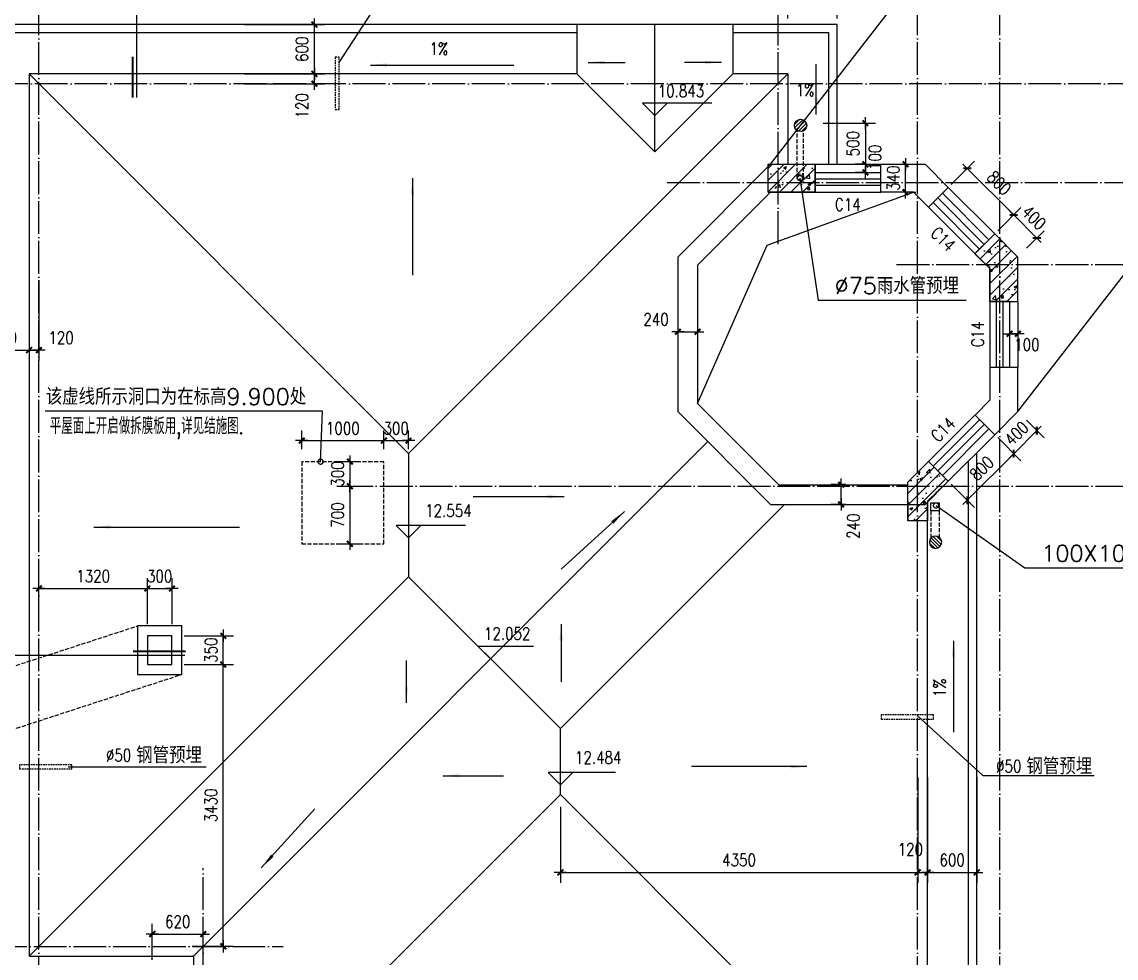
# Model space of a CAD drawing. Extents: x 12400 to 217743, y 86702 to 209848.
# Drawn here: x 149633 to 162957, y 109305 to 120701 of the extents above; entities that cross this region are included whole.
import ezdxf
from ezdxf.enums import TextEntityAlignment as Align

# ---------------------------------------------------------------- set-up
doc = ezdxf.new("R2010")
doc.units = 0
doc.header["$LTSCALE"] = 200
for name, pattern in [('DASH', [0.35, 0.25, -0.1]), ('DOTE', [2.42, 2, -0.2, 0.02, -0.2]), ('HIDDEN', [7.5, 5, -2.5])]:
    doc.linetypes.add(name, pattern=pattern)
doc.layers.get('0').update_dxf_attribs({"linetype": 'CONTINUOUS'})
doc.layers.get('DEFPOINTS').update_dxf_attribs({"linetype": 'CONTINUOUS'})
for name, color, linetype in [('AXIS', 3, 'CONTINUOUS'), ('COLUMN', 4, 'CONTINUOUS'), ('DOTE', 1, 'DOTE'), ('HATCH', 8, 'CONTINUOUS'), ('LVTRY', 6, 'CONTINUOUS'), ('PUB_DIM', 3, 'CONTINUOUS'), ('PUB_TEXT', 7, 'CONTINUOUS'), ('ROOF', 7, 'CONTINUOUS'), ('WALL', 4, 'CONTINUOUS'), ('WINDOW', 2, 'CONTINUOUS')]:
    doc.layers.add(name, color=color, linetype=linetype)
doc.styles.add('_SIMPLEX', font='SIMPLEX.shx', dxfattribs={"width": 0.8, "bigfont": 'hztxt.shx'})
doc.styles.add('DIM_FONT', font='SIMPLEX', dxfattribs={"width": 0.8})
doc.styles.add('HZ', font='txt', dxfattribs={"bigfont": 'hztxt'})
doc.styles.add('SIMPLEX', font='SIMPLEX.SHX')
doc.dimstyles.new('DIMN50', dxfattribs={"dimscale": 0.5, "dimtxt": 300, "dimasz": 1, "dimexe": 250, "dimexo": 300, "dimgap": 150, "dimtad": 1, "dimdec": 0, "dimzin": 0, "dimdsep": 46, "dimtxsty": 'DIM_FONT', "dimblk": '_DIMX', "dimblk1": 'DOTSMALL', "dimblk2": 'DOTSMALL', "dimcen": 2.5, "dimclrt": 7, "dimadec": 0, "dimazin": 0, "dimtfac": 1, "dimtdec": 0, "dimtix": 1, "dimtmove": 2, "dimatfit": 3, "dimldrblk": '_DIMX', "dimfxl": 1, "dimtolj": 1, "dimtzin": 0, "dimarcsym": 0})
doc.dimstyles.new('MAO', dxfattribs={"dimscale": 0.5, "dimtxt": 400, "dimasz": 250, "dimexe": 250, "dimexo": 0, "dimgap": 150, "dimtad": 1, "dimdec": 0, "dimzin": 0, "dimdsep": 46, "dimtxsty": 'DIM_FONT', "dimblk": '_DIMX', "dimblk1": 'DOTSMALL', "dimblk2": 'DOTSMALL', "dimsah": 1, "dimcen": 2.5, "dimclrt": 7, "dimadec": 0, "dimazin": 0, "dimtfac": 1, "dimtdec": 0, "dimtix": 1, "dimtmove": 2, "dimatfit": 3, "dimldrblk": 'DOTSMALL', "dimfxl": 1, "dimtolj": 1, "dimtzin": 0, "dimarcsym": 0})
pattern_1 = [(45, (51999.44, -126539.34), (-70.71068, 70.71068), []), (50, (51999.44, -126539.34), (358.6301, -31.37607), [37.5, -412.5]), (355, (51999.44, -126539.34), (-69.3757, 376.0961), [30, -330]), (100.4514, (52029.33, -126541.96), (289.2547, 344.7198), [31.8701, -350.5711]), (46.1842, (51999.44, -126439.34), (533.6205, -82.7595), [56.25, -618.75]), (96.6356, (52043.9, -126446.24), (467.3314, 487.059), [47.8051, -525.8565]), (351.1842, (51999.44, -126439.34), (467.331, 487.0593), [45, -495]), (21, (52049.44, -126464.34), (298.4535, -201.30945), [37.5, -412.5]), (326, (52049.44, -126464.34), (121.6577, 362.575), [30, -330]), (71.4514, (52074.3, -126481.12), (420.1113, 161.26525), [31.8701, -350.5711]), (37.5, (51999.44, -126539.34), (6.07993, 166.44693), [0, -326, 0, -335, 0, -331.25]), (7.5, (51999.44, -126539.34), (131.53477, 197.20586), [0, -191, 0, -318.5, 0, -126.25]), (327.5, (51887.94, -126539.34), (266.91122, -11.27744), [0, -125, 0, -390, 0, -517.5]), (317.5, (51837.94, -126539.34), (291.5931, 50.0525), [0, -162.5, 0, -259, 0, -367.5])]

# ---------------------------------------------------------------- blocks, each defined once
blk = doc.blocks.new('_DIMX')
blk.add_line((-150, 0), (150, 0))
at = {"const_width": 50}
blk.add_lwpolyline([(-70, -70), (70, 70)], dxfattribs=at)
blk = doc.blocks.new('*D1626')
at = {"layer": 'AXIS', "color": 0, "lineweight": -2}
for p, q in [((149121, 120818), (149121, 122895)), ((149841, 121820), (149841, 122895)), ((149840, 122770), (149121, 122770))]:
    blk.add_line(p, q, dxfattribs=at)
at = {"layer": 'DEFPOINTS', "color": 0}
for p in [(149121, 122770), (149841, 121670), (149121, 120668)]:
    blk.add_point(p, dxfattribs=at)
at = {"layer": 'AXIS', "color": 0, "lineweight": -2, "xscale": 0.5, "yscale": 0.5, "zscale": 0.5, "rotation": 180}
blk.add_blockref('_DIMX', (149121, 122770), dxfattribs=at)
at = {"layer": 'AXIS', "color": 0, "lineweight": -2, "xscale": 0.5, "yscale": 0.5, "zscale": 0.5}
blk.add_blockref('_DIMX', (149841, 122770), dxfattribs=at)
at = {"layer": 'AXIS', "color": 7, "insert": (149481, 122920), "char_height": 150, "attachment_point": 5, "style": 'DIM_FONT'}
blk.add_mtext('\\A1;720', dxfattribs=at)
blk = doc.blocks.new('_DOTSMALL')
at = {"color": 0, "linetype": 'ByBlock', "const_width": 0.5}
blk.add_lwpolyline([(-0.0625, 0, 1), (0.0625, 0, 1)], format="xyb", close=True, dxfattribs=at)
blk = doc.blocks.new('*D1638')
at = {"layer": 'DEFPOINTS', "color": 0}
for p in [(156191, 111298), (160541, 111298), (160541, 110348)]:
    blk.add_point(p, dxfattribs=at)
at = {"layer": 'PUB_DIM', "color": 0, "lineweight": -2}
for p, q in [((156191, 111148), (156191, 110223)), ((160541, 111148), (160541, 110223)), ((156191, 110348), (160540, 110348))]:
    blk.add_line(p, q, dxfattribs=at)
at = {"layer": 'PUB_DIM', "color": 0, "lineweight": -2, "xscale": 0.5, "yscale": 0.5, "zscale": 0.5, "rotation": 180}
blk.add_blockref('_DIMX', (156191, 110348), dxfattribs=at)
at = {"layer": 'PUB_DIM', "color": 0, "lineweight": -2, "xscale": 0.5, "yscale": 0.5, "zscale": 0.5}
blk.add_blockref('_DIMX', (160541, 110348), dxfattribs=at)
at = {"layer": 'PUB_DIM', "color": 7, "insert": (158366, 110498), "char_height": 150, "attachment_point": 5, "style": 'DIM_FONT'}
blk.add_mtext('\\A1;4350', dxfattribs=at)
blk = doc.blocks.new('*D1640')
at = {"layer": 'DEFPOINTS', "color": 0}
for p in [(152195, 120068), (153195, 120068), (152195, 119948)]:
    blk.add_point(p, dxfattribs=at)
at = {"layer": 'PUB_DIM', "color": 0, "lineweight": -2}
for p, q in [((152345, 120068), (153320, 120068)), ((153195, 120068), (153195, 120069)), ((153195, 119948), (153195, 120068)), ((152345, 119948), (153320, 119948)), ((153195, 119947), (153195, 119947))]:
    blk.add_line(p, q, dxfattribs=at)
at = {"layer": 'PUB_DIM', "color": 0, "lineweight": -2, "xscale": 0.5, "yscale": 0.5, "zscale": 0.5}
for p, rotation in [((153195, 120068), 270), ((153195, 119948), 90)]:
    blk.add_blockref('_DIMX', p, dxfattribs=dict(at, rotation=rotation))
at = {"layer": 'PUB_DIM', "color": 7, "insert": (153045, 119679), "char_height": 150, "attachment_point": 5, "rotation": 90, "style": 'DIM_FONT'}
blk.add_mtext('\\A1;120', dxfattribs=at)
blk = doc.blocks.new('*D1641')
at = {"layer": 'DEFPOINTS', "color": 0}
for p in [(152195, 120668), (153195, 120668), (152195, 120068)]:
    blk.add_point(p, dxfattribs=at)
at = {"layer": 'PUB_DIM', "color": 0, "lineweight": -2}
for p, q in [((152345, 120668), (153320, 120668)), ((153195, 120068), (153195, 120667)), ((152345, 120068), (153320, 120068))]:
    blk.add_line(p, q, dxfattribs=at)
at = {"layer": 'PUB_DIM', "color": 0, "lineweight": -2, "xscale": 0.5, "yscale": 0.5, "zscale": 0.5}
for p, rotation in [((153195, 120668), 90), ((153195, 120068), 270)]:
    blk.add_blockref('_DIMX', p, dxfattribs=dict(at, rotation=rotation))
at = {"layer": 'PUB_DIM', "color": 7, "insert": (153045, 120368), "char_height": 150, "attachment_point": 5, "rotation": 90, "style": 'DIM_FONT'}
blk.add_mtext('\\A1;600', dxfattribs=at)
blk = doc.blocks.new('*D1642')
at = {"layer": 'DEFPOINTS', "color": 0}
for p in [(149121, 117706), (149721, 117706), (149721, 116706)]:
    blk.add_point(p, dxfattribs=at)
at = {"layer": 'PUB_DIM', "color": 0, "lineweight": -2}
for p, q in [((149121, 117556), (149121, 116581)), ((149721, 117556), (149721, 116581)), ((149121, 116706), (149720, 116706))]:
    blk.add_line(p, q, dxfattribs=at)
at = {"layer": 'PUB_DIM', "color": 0, "lineweight": -2, "xscale": 0.5, "yscale": 0.5, "zscale": 0.5, "rotation": 180}
blk.add_blockref('_DIMX', (149121, 116706), dxfattribs=at)
at = {"layer": 'PUB_DIM', "color": 0, "lineweight": -2, "xscale": 0.5, "yscale": 0.5, "zscale": 0.5}
blk.add_blockref('_DIMX', (149721, 116706), dxfattribs=at)
at = {"layer": 'PUB_DIM', "color": 7, "insert": (149421, 116856), "char_height": 150, "attachment_point": 5, "style": 'DIM_FONT'}
blk.add_mtext('\\A1;600', dxfattribs=at)
blk = doc.blocks.new('*D1643')
at = {"layer": 'DEFPOINTS', "color": 0}
for p in [(149721, 117706), (149841, 117706), (149841, 116706)]:
    blk.add_point(p, dxfattribs=at)
at = {"layer": 'PUB_DIM', "color": 0, "lineweight": -2}
for p, q in [((149721, 117556), (149721, 116581)), ((149841, 117556), (149841, 116581)), ((149720, 116706), (149720, 116706)), ((149721, 116706), (149841, 116706)), ((149841, 116706), (149842, 116706))]:
    blk.add_line(p, q, dxfattribs=at)
at = {"layer": 'PUB_DIM', "color": 0, "lineweight": -2, "xscale": 0.5, "yscale": 0.5, "zscale": 0.5}
blk.add_blockref('_DIMX', (149721, 116706), dxfattribs=at)
at = {"layer": 'PUB_DIM', "color": 0, "lineweight": -2, "xscale": 0.5, "yscale": 0.5, "zscale": 0.5, "rotation": 180}
blk.add_blockref('_DIMX', (149841, 116706), dxfattribs=at)
at = {"layer": 'PUB_DIM', "color": 7, "insert": (150110, 116856), "char_height": 150, "attachment_point": 5, "style": 'DIM_FONT'}
blk.add_mtext('\\A1;120', dxfattribs=at)
blk = doc.blocks.new('*D1653')
at = {"layer": 'DEFPOINTS', "color": 0}
for p in [(160541, 111654), (160661, 111654), (160661, 110348)]:
    blk.add_point(p, dxfattribs=at)
at = {"layer": 'PUB_DIM', "color": 0, "lineweight": -2}
for p, q in [((160541, 111504), (160541, 110223)), ((160661, 111504), (160661, 110223)), ((160540, 110348), (160540, 110348)), ((160541, 110348), (160661, 110348)), ((160661, 110348), (160662, 110348))]:
    blk.add_line(p, q, dxfattribs=at)
at = {"layer": 'PUB_DIM', "color": 0, "lineweight": -2, "xscale": 0.5, "yscale": 0.5, "zscale": 0.5}
blk.add_blockref('_DIMX', (160541, 110348), dxfattribs=at)
at = {"layer": 'PUB_DIM', "color": 0, "lineweight": -2, "xscale": 0.5, "yscale": 0.5, "zscale": 0.5, "rotation": 180}
blk.add_blockref('_DIMX', (160661, 110348), dxfattribs=at)
at = {"layer": 'PUB_DIM', "color": 7, "insert": (160452, 110629), "char_height": 150, "attachment_point": 5, "style": 'DIM_FONT'}
blk.add_mtext('\\A1;120', dxfattribs=at)
blk = doc.blocks.new('*D1654')
at = {"layer": 'DEFPOINTS', "color": 0}
for p in [(160661, 111654), (161261, 111654), (161261, 110348)]:
    blk.add_point(p, dxfattribs=at)
at = {"layer": 'PUB_DIM', "color": 0, "lineweight": -2}
for p, q in [((160661, 111504), (160661, 110223)), ((161261, 111504), (161261, 110223)), ((160661, 110348), (161260, 110348))]:
    blk.add_line(p, q, dxfattribs=at)
at = {"layer": 'PUB_DIM', "color": 0, "lineweight": -2, "xscale": 0.5, "yscale": 0.5, "zscale": 0.5, "rotation": 180}
blk.add_blockref('_DIMX', (160661, 110348), dxfattribs=at)
at = {"layer": 'PUB_DIM', "color": 0, "lineweight": -2, "xscale": 0.5, "yscale": 0.5, "zscale": 0.5}
blk.add_blockref('_DIMX', (161261, 110348), dxfattribs=at)
at = {"layer": 'PUB_DIM', "color": 7, "insert": (160961, 110498), "char_height": 150, "attachment_point": 5, "style": 'DIM_FONT'}
blk.add_mtext('\\A1;600', dxfattribs=at)
blk = doc.blocks.new('_ARROW')
blk.add_solid([(0, 0), (-1, 0.1), (-1, -0.1)])
blk = doc.blocks.new('_WBLK')
for p, q in [((-0.5, 0.5), (0.5, 0.5)), ((0.5, 0.167), (-0.5, 0.167)), ((0.5, -0.167), (-0.5, -0.167)), ((-0.5, -0.5), (0.5, -0.5))]:
    blk.add_line(p, q)
at = {"style": 'SIMPLEX', "flags": 9}
blk.add_attdef('A', text='', height=1, dxfattribs=at).set_placement((0, 1.5), align=Align.MIDDLE)
blk = doc.blocks.new('*D1869')
at = {"layer": 'DEFPOINTS', "color": 0}
for p in [(158961, 121009), (158841, 120594), (158961, 120594)]:
    blk.add_point(p, dxfattribs=at)
at = {"layer": 'PUB_DIM', "color": 0, "lineweight": -2}
for p, q in [((158841, 120744), (158841, 121134)), ((158961, 120744), (158961, 121134)), ((158840, 121009), (158840, 121009)), ((158841, 121009), (158961, 121009)), ((158961, 121009), (158962, 121009))]:
    blk.add_line(p, q, dxfattribs=at)
at = {"layer": 'PUB_DIM', "color": 0, "lineweight": -2, "xscale": 0.5, "yscale": 0.5, "zscale": 0.5}
blk.add_blockref('_DIMX', (158841, 121009), dxfattribs=at)
at = {"layer": 'PUB_DIM', "color": 0, "lineweight": -2, "xscale": 0.5, "yscale": 0.5, "zscale": 0.5, "rotation": 180}
blk.add_blockref('_DIMX', (158961, 121009), dxfattribs=at)
at = {"layer": 'PUB_DIM', "color": 7, "insert": (158640, 121139), "char_height": 150, "attachment_point": 5, "style": 'DIM_FONT'}
blk.add_mtext('\\A1;120', dxfattribs=at)
blk = doc.blocks.new('*D1870')
at = {"layer": 'DEFPOINTS', "color": 0}
for p in [(159561, 121009), (158961, 120594), (159561, 120594)]:
    blk.add_point(p, dxfattribs=at)
at = {"layer": 'PUB_DIM', "color": 0, "lineweight": -2}
for p, q in [((158961, 120744), (158961, 121134)), ((159561, 120744), (159561, 121134)), ((158961, 121009), (159560, 121009))]:
    blk.add_line(p, q, dxfattribs=at)
at = {"layer": 'PUB_DIM', "color": 0, "lineweight": -2, "xscale": 0.5, "yscale": 0.5, "zscale": 0.5, "rotation": 180}
blk.add_blockref('_DIMX', (158961, 121009), dxfattribs=at)
at = {"layer": 'PUB_DIM', "color": 0, "lineweight": -2, "xscale": 0.5, "yscale": 0.5, "zscale": 0.5}
blk.add_blockref('_DIMX', (159561, 121009), dxfattribs=at)
at = {"layer": 'PUB_DIM', "color": 7, "insert": (159261, 121159), "char_height": 150, "attachment_point": 5, "style": 'DIM_FONT'}
blk.add_mtext('\\A1;600', dxfattribs=at)
blk = doc.blocks.new('*D1877')
at = {"layer": 'DEFPOINTS', "color": 0}
for p in [(161145, 118917), (160843, 118615), (161409, 118050)]:
    blk.add_point(p, dxfattribs=at)
at = {"layer": 'PUB_DIM', "color": 0, "lineweight": -2}
for p, q in [((160949, 118721), (161233, 119006)), ((161710, 118352), (161145, 118917)), ((161515, 118156), (161799, 118440))]:
    blk.add_line(p, q, dxfattribs=at)
at = {"layer": 'PUB_DIM', "color": 0, "lineweight": -2, "xscale": 0.5, "yscale": 0.5, "zscale": 0.5}
for p, rotation in [((161145, 118917), 135), ((161710, 118351), 315)]:
    blk.add_blockref('_DIMX', p, dxfattribs=dict(at, rotation=rotation))
at = {"layer": 'PUB_DIM', "color": 7, "insert": (161533, 118740), "char_height": 150, "attachment_point": 5, "rotation": 315, "style": 'DIM_FONT'}
blk.add_mtext('\\A1;800', dxfattribs=at)
blk = doc.blocks.new('*D1878')
at = {"layer": 'DEFPOINTS', "color": 0}
for p in [(161409, 115746), (160843, 115180), (161145, 114878)]:
    blk.add_point(p, dxfattribs=at)
at = {"layer": 'PUB_DIM', "color": 0, "lineweight": -2}
for p, q in [((161515, 115640), (161799, 115356)), ((161710, 115444), (161145, 114879)), ((160949, 115074), (161233, 114790))]:
    blk.add_line(p, q, dxfattribs=at)
at = {"layer": 'PUB_DIM', "color": 0, "lineweight": -2, "xscale": 0.5, "yscale": 0.5, "zscale": 0.5}
for p, rotation in [((161710, 115444), 45), ((161145, 114878), 225)]:
    blk.add_blockref('_DIMX', p, dxfattribs=dict(at, rotation=rotation))
at = {"layer": 'PUB_DIM', "color": 7, "insert": (161321, 115267), "char_height": 150, "attachment_point": 5, "rotation": 45, "style": 'DIM_FONT'}
blk.add_mtext('\\A1;800', dxfattribs=at)
blk = doc.blocks.new('*D1879')
at = {"layer": 'DEFPOINTS', "color": 0}
for p in [(161992, 118070), (161409, 118050), (161761, 117839)]:
    blk.add_point(p, dxfattribs=at)
at = {"layer": 'PUB_DIM', "color": 0, "lineweight": -2}
for p, q in [((161515, 118156), (161799, 118440)), ((161710, 118352), (161710, 118352)), ((161710, 118351), (161992, 118070)), ((161867, 117945), (162080, 118158)), ((161992, 118070), (161993, 118069))]:
    blk.add_line(p, q, dxfattribs=at)
at = {"layer": 'PUB_DIM', "color": 0, "lineweight": -2, "xscale": 0.5, "yscale": 0.5, "zscale": 0.5}
for p, rotation in [((161710, 118351), 315), ((161992, 118070), 135)]:
    blk.add_blockref('_DIMX', p, dxfattribs=dict(at, rotation=rotation))
at = {"layer": 'PUB_DIM', "color": 7, "insert": (161957, 118317), "char_height": 150, "attachment_point": 5, "rotation": 315, "style": 'DIM_FONT'}
blk.add_mtext('\\A1;400', dxfattribs=at)
blk = doc.blocks.new('*D1880')
at = {"layer": 'DEFPOINTS', "color": 0}
for p in [(161761, 115957), (161409, 115746), (161992, 115726)]:
    blk.add_point(p, dxfattribs=at)
at = {"layer": 'PUB_DIM', "color": 0, "lineweight": -2}
for p, q in [((161867, 115851), (162080, 115637)), ((161710, 115444), (161992, 115726)), ((161992, 115726), (161993, 115726)), ((161515, 115640), (161799, 115356)), ((161710, 115444), (161710, 115443))]:
    blk.add_line(p, q, dxfattribs=at)
at = {"layer": 'PUB_DIM', "color": 0, "lineweight": -2, "xscale": 0.5, "yscale": 0.5, "zscale": 0.5}
for p, rotation in [((161992, 115726), 225), ((161710, 115444), 45)]:
    blk.add_blockref('_DIMX', p, dxfattribs=dict(at, rotation=rotation))
at = {"layer": 'PUB_DIM', "color": 7, "insert": (161745, 115691), "char_height": 150, "attachment_point": 5, "rotation": 45, "style": 'DIM_FONT'}
blk.add_mtext('\\A1;400', dxfattribs=at)
blk = doc.blocks.new('*D1889')
at = {"layer": 'DEFPOINTS', "color": 0}
for p in [(160249, 118968), (160393, 118968), (160291, 118628)]:
    blk.add_point(p, dxfattribs=at)
at = {"layer": 'PUB_DIM', "color": 0, "lineweight": -2}
for p, q in [((160393, 118968), (160393, 118969)), ((160393, 118628), (160393, 118968)), ((160399, 118968), (160518, 118968)), ((160393, 118627), (160393, 118627)), ((160441, 118628), (160518, 118628))]:
    blk.add_line(p, q, dxfattribs=at)
at = {"layer": 'PUB_DIM', "color": 0, "lineweight": -2, "xscale": 0.5, "yscale": 0.5, "zscale": 0.5}
for p, rotation in [((160393, 118968), 270), ((160393, 118628), 90)]:
    blk.add_blockref('_DIMX', p, dxfattribs=dict(at, rotation=rotation))
at = {"layer": 'PUB_DIM', "color": 7, "insert": (160243, 118798), "char_height": 150, "attachment_point": 5, "rotation": 90, "style": 'DIM_FONT'}
blk.add_mtext('\\A1;340', dxfattribs=at)
blk = doc.blocks.new('*D1892')
at = {"layer": 'DEFPOINTS', "color": 0}
for p in [(161661, 117219), (161761, 117219), (161661, 116905)]:
    blk.add_point(p, dxfattribs=at)
at = {"layer": 'PUB_DIM', "color": 0, "lineweight": -2}
for p, q in [((161661, 117069), (161661, 116780)), ((161761, 117069), (161761, 116780)), ((161660, 116905), (161660, 116905)), ((161761, 116905), (161661, 116905)), ((161761, 116905), (161762, 116905))]:
    blk.add_line(p, q, dxfattribs=at)
at = {"layer": 'PUB_DIM', "color": 0, "lineweight": -2, "xscale": 0.5, "yscale": 0.5, "zscale": 0.5}
blk.add_blockref('_DIMX', (161661, 116905), dxfattribs=at)
at = {"layer": 'PUB_DIM', "color": 0, "lineweight": -2, "xscale": 0.5, "yscale": 0.5, "zscale": 0.5, "rotation": 180}
blk.add_blockref('_DIMX', (161761, 116905), dxfattribs=at)
at = {"layer": 'PUB_DIM', "color": 7, "insert": (161871, 116771), "char_height": 150, "attachment_point": 5, "style": 'DIM_FONT'}
blk.add_mtext('\\A1;100', dxfattribs=at)
blk = doc.blocks.new('*D1893')
at = {"layer": 'DEFPOINTS', "color": 0}
for p in [(159904, 118868), (160044, 118968), (160044, 118868)]:
    blk.add_point(p, dxfattribs=at)
at = {"layer": 'PUB_DIM', "color": 0, "lineweight": -2}
for p, q in [((159894, 118968), (159779, 118968)), ((159894, 118868), (159779, 118868)), ((159904, 118968), (159904, 118969)), ((159904, 118968), (159904, 118868)), ((159904, 118867), (159904, 118867))]:
    blk.add_line(p, q, dxfattribs=at)
at = {"layer": 'PUB_DIM', "color": 0, "lineweight": -2, "xscale": 0.5, "yscale": 0.5, "zscale": 0.5}
for p, rotation in [((159904, 118968), 270), ((159904, 118868), 90)]:
    blk.add_blockref('_DIMX', p, dxfattribs=dict(at, rotation=rotation))
at = {"layer": 'PUB_DIM', "color": 7, "insert": (160022, 119052), "char_height": 150, "attachment_point": 5, "rotation": 90, "style": 'DIM_FONT'}
blk.add_mtext('\\A1;100', dxfattribs=at)
blk = doc.blocks.new('*D1894')
at = {"layer": 'DEFPOINTS', "color": 0}
for p in [(157621, 117136), (157861, 117136), (157861, 116930)]:
    blk.add_point(p, dxfattribs=at)
at = {"layer": 'PUB_DIM', "color": 0, "lineweight": -2}
for p, q in [((157621, 116986), (157621, 116805)), ((157621, 116930), (157860, 116930)), ((157861, 116986), (157861, 116805))]:
    blk.add_line(p, q, dxfattribs=at)
at = {"layer": 'PUB_DIM', "color": 0, "lineweight": -2, "xscale": 0.5, "yscale": 0.5, "zscale": 0.5, "rotation": 180}
blk.add_blockref('_DIMX', (157621, 116930), dxfattribs=at)
at = {"layer": 'PUB_DIM', "color": 0, "lineweight": -2, "xscale": 0.5, "yscale": 0.5, "zscale": 0.5}
blk.add_blockref('_DIMX', (157861, 116930), dxfattribs=at)
at = {"layer": 'PUB_DIM', "color": 7, "insert": (157355, 117080), "char_height": 150, "attachment_point": 5, "style": 'DIM_FONT'}
blk.add_mtext('\\A1;240', dxfattribs=at)
blk = doc.blocks.new('*D1895')
at = {"layer": 'DEFPOINTS', "color": 0}
for p in [(159609, 115068), (159816, 115068), (159816, 114828)]:
    blk.add_point(p, dxfattribs=at)
at = {"layer": 'PUB_DIM', "color": 0, "lineweight": -2}
for p, q in [((159666, 115068), (159484, 115068)), ((159609, 114828), (159609, 115067)), ((159666, 114828), (159484, 114828))]:
    blk.add_line(p, q, dxfattribs=at)
at = {"layer": 'PUB_DIM', "color": 0, "lineweight": -2, "xscale": 0.5, "yscale": 0.5, "zscale": 0.5}
for p, rotation in [((159609, 115068), 90), ((159609, 114828), 270)]:
    blk.add_blockref('_DIMX', p, dxfattribs=dict(at, rotation=rotation))
at = {"layer": 'PUB_DIM', "color": 7, "insert": (159759, 114562), "char_height": 150, "attachment_point": 5, "rotation": 90, "style": 'DIM_FONT'}
blk.add_mtext('\\A1;240', dxfattribs=at)
blk = doc.blocks.new('*D1965')
at = {"layer": 'DEFPOINTS', "color": 0}
for p in [(159241, 119468), (159241, 118968), (159904, 118968)]:
    blk.add_point(p, dxfattribs=at)
at = {"layer": 'PUB_DIM', "color": 0, "lineweight": -2}
for p, q in [((159391, 119468), (160029, 119468)), ((159904, 119467), (159904, 118968)), ((159391, 118968), (160029, 118968))]:
    blk.add_line(p, q, dxfattribs=at)
at = {"layer": 'PUB_DIM', "color": 0, "lineweight": -2, "xscale": 0.5, "yscale": 0.5, "zscale": 0.5}
for p, rotation in [((159904, 119468), 90), ((159904, 118968), 270)]:
    blk.add_blockref('_DIMX', p, dxfattribs=dict(at, rotation=rotation))
at = {"layer": 'PUB_DIM', "color": 7, "insert": (159754, 119218), "char_height": 150, "attachment_point": 5, "rotation": 90, "style": 'DIM_FONT'}
blk.add_mtext('\\A1;500', dxfattribs=at)
blk = doc.blocks.new('*D1966')
at = {"layer": 'DEFPOINTS', "color": 0}
for p in [(151161, 113804), (149841, 113357), (151161, 113218)]:
    blk.add_point(p, dxfattribs=at)
at = {"layer": 'PUB_DIM', "color": 0, "lineweight": -2}
for p, q in [((149841, 113507), (149841, 113929)), ((151161, 113368), (151161, 113929)), ((149841, 113804), (151160, 113804))]:
    blk.add_line(p, q, dxfattribs=at)
at = {"layer": 'PUB_DIM', "color": 0, "lineweight": -2, "xscale": 0.5, "yscale": 0.5, "zscale": 0.5, "rotation": 180}
blk.add_blockref('_DIMX', (149841, 113804), dxfattribs=at)
at = {"layer": 'PUB_DIM', "color": 0, "lineweight": -2, "xscale": 0.5, "yscale": 0.5, "zscale": 0.5}
blk.add_blockref('_DIMX', (151161, 113804), dxfattribs=at)
at = {"layer": 'PUB_DIM', "color": 7, "insert": (150501, 113954), "char_height": 150, "attachment_point": 5, "style": 'DIM_FONT'}
blk.add_mtext('\\A1;1320', dxfattribs=at)
blk = doc.blocks.new('*D1967')
at = {"layer": 'DEFPOINTS', "color": 0}
for p in [(151461, 113804), (151161, 113218), (151461, 113218)]:
    blk.add_point(p, dxfattribs=at)
at = {"layer": 'PUB_DIM', "color": 0, "lineweight": -2}
for p, q in [((151161, 113368), (151161, 113929)), ((151461, 113368), (151461, 113929)), ((151160, 113804), (151160, 113804)), ((151161, 113804), (151461, 113804)), ((151461, 113804), (151462, 113804))]:
    blk.add_line(p, q, dxfattribs=at)
at = {"layer": 'PUB_DIM', "color": 0, "lineweight": -2, "xscale": 0.5, "yscale": 0.5, "zscale": 0.5}
blk.add_blockref('_DIMX', (151161, 113804), dxfattribs=at)
at = {"layer": 'PUB_DIM', "color": 0, "lineweight": -2, "xscale": 0.5, "yscale": 0.5, "zscale": 0.5, "rotation": 180}
blk.add_blockref('_DIMX', (151461, 113804), dxfattribs=at)
at = {"layer": 'PUB_DIM', "color": 7, "insert": (151311, 113954), "char_height": 150, "attachment_point": 5, "style": 'DIM_FONT'}
blk.add_mtext('\\A1;300', dxfattribs=at)
blk = doc.blocks.new('*D1968')
at = {"layer": 'DEFPOINTS', "color": 0}
for p in [(151461, 112878), (152086, 112878), (151557, 109448)]:
    blk.add_point(p, dxfattribs=at)
at = {"layer": 'PUB_DIM', "color": 0, "lineweight": -2}
for p, q in [((151611, 112878), (152211, 112878)), ((152086, 109448), (152086, 112877)), ((151707, 109448), (152211, 109448))]:
    blk.add_line(p, q, dxfattribs=at)
at = {"layer": 'PUB_DIM', "color": 0, "lineweight": -2, "xscale": 0.5, "yscale": 0.5, "zscale": 0.5}
for p, rotation in [((152086, 112878), 90), ((152086, 109448), 270)]:
    blk.add_blockref('_DIMX', p, dxfattribs=dict(at, rotation=rotation))
at = {"layer": 'PUB_DIM', "color": 7, "insert": (151936, 111163), "char_height": 150, "attachment_point": 5, "rotation": 90, "style": 'DIM_FONT'}
blk.add_mtext('\\A1;3430', dxfattribs=at)
blk = doc.blocks.new('*D1969')
at = {"layer": 'DEFPOINTS', "color": 0}
for p in [(151461, 113228), (152086, 113228), (151461, 112878)]:
    blk.add_point(p, dxfattribs=at)
at = {"layer": 'PUB_DIM', "color": 0, "lineweight": -2}
for p, q in [((151611, 113228), (152211, 113228)), ((152086, 113228), (152086, 113229)), ((152086, 112878), (152086, 113228)), ((151611, 112878), (152211, 112878)), ((152086, 112877), (152086, 112877))]:
    blk.add_line(p, q, dxfattribs=at)
at = {"layer": 'PUB_DIM', "color": 0, "lineweight": -2, "xscale": 0.5, "yscale": 0.5, "zscale": 0.5}
for p, rotation in [((152086, 113228), 270), ((152086, 112878), 90)]:
    blk.add_blockref('_DIMX', p, dxfattribs=dict(at, rotation=rotation))
at = {"layer": 'PUB_DIM', "color": 7, "insert": (151936, 113053), "char_height": 150, "attachment_point": 5, "rotation": 90, "style": 'DIM_FONT'}
blk.add_mtext('\\A1;350', dxfattribs=at)
blk = doc.blocks.new('*D2159')
at = {"layer": 'DEFPOINTS', "color": 0}
for p in [(153318, 115348), (153318, 115048), (153627, 115048)]:
    blk.add_point(p, dxfattribs=at)
at = {"layer": 'PUB_DIM', "color": 0, "lineweight": -2}
for p, q in [((153468, 115348), (153752, 115348)), ((153627, 115348), (153627, 115349)), ((153627, 115348), (153627, 115048)), ((153468, 115048), (153752, 115048)), ((153627, 115047), (153627, 115047))]:
    blk.add_line(p, q, dxfattribs=at)
at = {"layer": 'PUB_DIM', "color": 0, "lineweight": -2, "xscale": 0.5, "yscale": 0.5, "zscale": 0.5}
for p, rotation in [((153627, 115348), 270), ((153627, 115048), 90)]:
    blk.add_blockref('_DIMX', p, dxfattribs=dict(at, rotation=rotation))
at = {"layer": 'PUB_DIM', "color": 7, "insert": (153477, 115198), "char_height": 150, "attachment_point": 5, "rotation": 90, "style": 'DIM_FONT'}
blk.add_mtext('\\A1;300', dxfattribs=at)
blk = doc.blocks.new('*D2160')
at = {"layer": 'DEFPOINTS', "color": 0}
for p in [(153318, 115048), (153343, 114348), (153627, 114348)]:
    blk.add_point(p, dxfattribs=at)
at = {"layer": 'PUB_DIM', "color": 0, "lineweight": -2}
for p, q in [((153468, 115048), (153752, 115048)), ((153627, 115047), (153627, 114348)), ((153493, 114348), (153752, 114348))]:
    blk.add_line(p, q, dxfattribs=at)
at = {"layer": 'PUB_DIM', "color": 0, "lineweight": -2, "xscale": 0.5, "yscale": 0.5, "zscale": 0.5}
for p, rotation in [((153627, 115048), 90), ((153627, 114348), 270)]:
    blk.add_blockref('_DIMX', p, dxfattribs=dict(at, rotation=rotation))
at = {"layer": 'PUB_DIM', "color": 7, "insert": (153477, 114698), "char_height": 150, "attachment_point": 5, "rotation": 90, "style": 'DIM_FONT'}
blk.add_mtext('\\A1;700', dxfattribs=at)
blk = doc.blocks.new('*D2161')
at = {"layer": 'DEFPOINTS', "color": 0}
for p in [(154041, 115604), (153041, 115348), (154041, 115348)]:
    blk.add_point(p, dxfattribs=at)
at = {"layer": 'PUB_DIM', "color": 0, "lineweight": -2}
for p, q in [((153041, 115498), (153041, 115729)), ((154041, 115498), (154041, 115729)), ((153041, 115604), (154040, 115604))]:
    blk.add_line(p, q, dxfattribs=at)
at = {"layer": 'PUB_DIM', "color": 0, "lineweight": -2, "xscale": 0.5, "yscale": 0.5, "zscale": 0.5, "rotation": 180}
blk.add_blockref('_DIMX', (153041, 115604), dxfattribs=at)
at = {"layer": 'PUB_DIM', "color": 0, "lineweight": -2, "xscale": 0.5, "yscale": 0.5, "zscale": 0.5}
blk.add_blockref('_DIMX', (154041, 115604), dxfattribs=at)
at = {"layer": 'PUB_DIM', "color": 7, "insert": (153541, 115754), "char_height": 150, "attachment_point": 5, "style": 'DIM_FONT'}
blk.add_mtext('\\A1;1000', dxfattribs=at)
blk = doc.blocks.new('*D2162')
at = {"layer": 'DEFPOINTS', "color": 0}
for p in [(154341, 115604), (154041, 115348), (154341, 115348)]:
    blk.add_point(p, dxfattribs=at)
at = {"layer": 'PUB_DIM', "color": 0, "lineweight": -2}
for p, q in [((154041, 115498), (154041, 115729)), ((154341, 115498), (154341, 115729)), ((154040, 115604), (154040, 115604)), ((154041, 115604), (154341, 115604)), ((154341, 115604), (154342, 115604))]:
    blk.add_line(p, q, dxfattribs=at)
at = {"layer": 'PUB_DIM', "color": 0, "lineweight": -2, "xscale": 0.5, "yscale": 0.5, "zscale": 0.5}
blk.add_blockref('_DIMX', (154041, 115604), dxfattribs=at)
at = {"layer": 'PUB_DIM', "color": 0, "lineweight": -2, "xscale": 0.5, "yscale": 0.5, "zscale": 0.5, "rotation": 180}
blk.add_blockref('_DIMX', (154341, 115604), dxfattribs=at)
at = {"layer": 'PUB_DIM', "color": 7, "insert": (154191, 115754), "char_height": 150, "attachment_point": 5, "style": 'DIM_FONT'}
blk.add_mtext('\\A1;300', dxfattribs=at)
blk = doc.blocks.new('*D2417')
at = {"layer": 'DEFPOINTS', "color": 0}
for p in [(151841, 109598), (151221, 109132), (151841, 109158)]:
    blk.add_point(p, dxfattribs=at)
at = {"layer": 'PUB_DIM', "color": 0, "lineweight": -2}
for p, q in [((151221, 109282), (151221, 109723)), ((151841, 109308), (151841, 109723)), ((151222, 109598), (151840, 109598))]:
    blk.add_line(p, q, dxfattribs=at)
at = {"layer": 'PUB_DIM', "color": 0, "lineweight": -2, "xscale": 0.5, "yscale": 0.5, "zscale": 0.5, "rotation": 180}
blk.add_blockref('_DIMX', (151221, 109598), dxfattribs=at)
at = {"layer": 'PUB_DIM', "color": 0, "lineweight": -2, "xscale": 0.5, "yscale": 0.5, "zscale": 0.5}
blk.add_blockref('_DIMX', (151841, 109598), dxfattribs=at)
at = {"layer": 'PUB_DIM', "color": 7, "insert": (151531, 109748), "char_height": 150, "attachment_point": 5, "style": 'DIM_FONT'}
blk.add_mtext('\\A1;620', dxfattribs=at)
blk = doc.blocks.new('_LV13')
at = {"color": 0}
for p, q in [((-0.495, 0.071), (-0.071, 0.495)), ((-0.465, -0.183), (0.183, 0.465)), ((-0.354, -0.354), (0.354, 0.354)), ((-0.183, -0.465), (0.465, 0.183)), ((0.071, -0.495), (0.495, -0.071))]:
    blk.add_line(p, q, dxfattribs=at)
blk.add_circle((0, 0), 0.5)
blk = doc.blocks.new('A$C720F2A93')
at = {"layer": 'HATCH'}
h = blk.add_hatch(dxfattribs=at)
h.set_pattern_fill('AN31C', color=256, scale=500, style=0)
h.set_pattern_definition(pattern_1)
h.paths.add_polyline_path([(570, 4240), (570, 4340), (0, 4340), (0, 4000), (570, 4000)])
h = blk.add_hatch(dxfattribs=at)
h.set_pattern_fill('AN31C', color=256, scale=500, style=0)
h.set_pattern_definition(pattern_1)
h.paths.add_polyline_path([(2700, 2670), (2940, 2670), (3040, 2670), (3040, 3211), (2758, 3493), (2518, 3252), (2700, 3070)])
h = blk.add_hatch(dxfattribs=at)
h.set_pattern_fill('AN31C', color=256, scale=500, style=0)
h.set_pattern_definition(pattern_1)
h.paths.add_polyline_path([(1940, 240), (2193, 482), (1953, 722), (1700, 470), (1700, 240), (1700, 0), (1940, 0)])
at = {"layer": 'COLUMN'}
for p, q in [((0, 4000), (0, 4340)), ((0, 4340), (570, 4340)), ((570, 4000), (570, 4340)), ((570, 4240), (570, 4000)), ((0, 4000), (570, 4000)), ((570, 4000), (0, 4000)), ((2518, 3252), (2758, 3493)), ((2758, 3493), (3040, 3211)), ((2518, 3252), (2688, 3422)), ((2518, 3252), (2700, 3070)), ((2700, 3070), (2518, 3252)), ((3040, 2670), (3040, 3211)), ((2700, 3070), (2700, 2670)), ((2700, 2670), (2700, 3070)), ((2700, 2670), (3040, 2670)), ((2940, 2670), (2700, 2670)), ((1953, 722), (1700, 470)), ((1953, 722), (1700, 470)), ((1700, 470), (1953, 722)), ((1953, 722), (2193, 482)), ((1953, 722), (2193, 482)), ((1700, 240), (1700, 470)), ((2193, 482), (1940, 240)), ((1700, 240), (1700, 0)), ((1700, 0), (1700, 240)), ((1700, 0), (1700, 240)), ((1940, 240), (1940, 0)), ((1940, 240), (1940, 0)), ((1940, 0), (1700, 0)), ((1940, 0), (1700, 0))]:
    blk.add_line(p, q, dxfattribs=at)

msp = doc.modelspace()

# ---------------------------------------------------------------- linework, layer by layer
for p, q in [((159290.801, 118967.737), (160090.801, 118967.737)), ((160913.522, 118686.144), (161479.208, 118120.458)), ((161760.801, 117297.737), (161760.801, 116497.737)), ((161479.416, 115675.225), (160913.73, 115109.539))]:
    msp.add_line(p, q)
at = {"linetype": 'DASH'}
msp.add_lwpolyline([(153040.801, 114347.737), (154040.801, 114347.737), (154040.801, 115347.737), (153040.801, 115347.737)], close=True, dxfattribs=at)
at = {"layer": 'DOTE'}
for p, q in [((149840.801, 102147.737), (149840.801, 121670.26)), ((158840.801, 117995.213), (158840.801, 121670.26)), ((160540.801, 102147.737), (160540.801, 121670.26)), ((161540.801, 102147.737), (161540.801, 121670.26)), ((163740.801, 119947.737), (147840.801, 119947.737)), ((157491.492, 118747.737), (163740.801, 118747.737)), ((160283.8, 117747.737), (163740.801, 117747.737)), ((153508.773, 115047.737), (163740.801, 115047.737)), ((151840.801, 102147.737), (151840.801, 110400.471)), ((147840.801, 109447.737), (152815.591, 109447.737))]:
    msp.add_line(p, q, dxfattribs=at)
at = {"layer": 'LVTRY', "linetype": 'DASH'}
for p, q in [((159072.629, 118803.118), (159072.629, 119387.854)), ((159151.856, 118810.943), (159151.856, 119395.678)), ((160700.801, 114748.395), (160700.801, 114403.75)), ((160800.801, 114748.395), (160800.801, 114403.75))]:
    msp.add_line(p, q, dxfattribs=at)
at = {"layer": 'LVTRY'}
msp.add_lwpolyline([(160700.801, 114848.395), (160800.801, 114848.395), (160800.801, 114748.395), (160700.801, 114748.395)], close=True, dxfattribs=at)
at = {"layer": 'LVTRY', "linetype": 'DASH'}
msp.add_circle((159111.856, 118810.943), 40, dxfattribs=at)
at = {"layer": 'PUB_DIM'}
for p, q in [((158749.674, 118967.737), (165798.661, 128057.85)), ((161760.801, 115959.354), (168809.788, 125046.723)), ((151031.831, 119778.829), (151031.831, 121401.623)), ((153498.416, 120207.02), (154034.377, 121034.975)), ((157340.776, 119561.059), (157190.776, 119711.059)), ((158036.226, 119711.059), (157190.776, 119711.059)), ((157490.776, 119711.059), (157340.776, 119561.059)), ((158709.468, 117984.069), (160491.096, 118627.737)), ((157860.801, 116056.022), (158709.468, 117984.069)), ((154340.801, 114420.531), (154190.801, 114570.531)), ((155036.251, 114570.531), (154190.801, 114570.531)), ((154490.801, 114570.531), (154340.801, 114420.531)), ((147127.248, 112990.323), (151618.374, 112990.323)), ((155340.801, 112947.737), (155190.801, 113097.737)), ((155864.453, 113097.737), (155190.801, 113097.737)), ((155490.801, 113097.737), (155340.801, 112947.737)), ((160540.801, 112254.761), (161333.304, 111527.427)), ((150197.054, 111632.33), (151877.132, 111632.33)), ((156190.801, 111415.782), (156040.801, 111565.782)), ((156859.902, 111565.782), (156040.801, 111565.782)), ((156340.801, 111565.782), (156190.801, 111415.782)), ((161333.304, 111527.427), (162688.428, 111527.427))]:
    msp.add_line(p, q, dxfattribs=at)
at = {"layer": 'PUB_DIM', "linetype": 'DASH'}
for p, q in [((147697.789, 112261.751), (151040.801, 113347.737)), ((148237.789, 111671.751), (151580.801, 112757.737))]:
    msp.add_line(p, q, dxfattribs=at)
at = {"layer": 'PUB_DIM', "const_width": 25}
for points in [[(150981.831, 119778.829), (150981.831, 120278.829)], [(150986.185, 113040.323), (151625.851, 113040.323)]]:
    msp.add_lwpolyline(points, dxfattribs=at)
at = {"layer": 'PUB_DIM'}
for points in [[(156528.675, 120208.616), (156978.549, 120208.616)], [(158152.878, 120208.616), (157703.004, 120208.616)], [(159306.409, 119574.363), (159306.409, 120186.911)], [(153877.821, 120175.782), (155624.912, 120175.782)], [(154389.371, 118798.941), (154389.371, 117617.288)], [(156236.725, 114921.64), (155128.313, 114921.64)], [(156970.423, 114742.746), (156201.525, 114038.311)], [(150509.931, 114552.374), (152283.389, 114552.374)], [(156199.777, 113370.72), (156199.777, 112669.113)], [(160976.413, 113165.63), (160976.413, 112055.457)], [(154315.478, 112410.626), (154315.478, 112927.6)], [(154758.842, 111524.386), (155497.783, 111524.386)], [(159192.489, 111635.166), (157788.501, 111635.166)], [(152547.507, 110402.505), (153201.071, 111119.748)]]:
    msp.add_lwpolyline(points, dxfattribs=at)
at = {"layer": 'ROOF'}
for p, q in [((159560.801, 120667.737), (149120.801, 120667.737)), ((156390.776, 120667.737), (156390.776, 120067.737)), ((157340.776, 119117.737), (157340.776, 120667.737)), ((158290.776, 120667.737), (158290.776, 120067.737)), ((159560.801, 118967.737), (159560.801, 120667.737)), ((156390.776, 120567.737), (149220.801, 120567.737)), ((159460.801, 120567.737), (158290.776, 120567.737)), ((159460.801, 118967.737), (159460.801, 120567.737)), ((149720.801, 120067.737), (154340.801, 115447.737)), ((149720.801, 120067.737), (149720.801, 109327.737)), ((156390.776, 120067.737), (149720.801, 120067.737)), ((158960.801, 120067.737), (154340.801, 115447.737)), ((156390.776, 120067.737), (157340.776, 119117.737)), ((158290.776, 120067.737), (157340.776, 119117.737)), ((158960.801, 120067.737), (158290.776, 120067.737)), ((158960.801, 120067.737), (158960.801, 118967.737)), ((151720.801, 109327.737), (157985.238, 115592.174)), ((154340.801, 115447.737), (154340.801, 113947.737)), ((161260.801, 106227.737), (161260.801, 115456.61)), ((161160.801, 106327.737), (161160.801, 115356.61)), ((160660.801, 106827.737), (160660.801, 114856.61)), ((158920.801, 114827.737), (156190.801, 112097.737)), ((149720.801, 109327.737), (154340.801, 113947.737)), ((156190.801, 112097.737), (154340.801, 113947.737)), ((156190.801, 111297.737), (156190.801, 112097.737)), ((153840.801, 108947.737), (156190.801, 111297.737)), ((160660.801, 106827.737), (156190.801, 111297.737)), ((149720.801, 109327.737), (151720.801, 109327.737)), ((151720.801, 109327.737), (151720.801, 104218.032))]:
    msp.add_line(p, q, dxfattribs=at)
at = {"layer": 'ROOF', "linetype": 'HIDDEN', "ltscale": 0.02}
for points in [[(153448.416, 119634.276), (153498.416, 119634.276), (153498.416, 120270.441), (153448.416, 120270.441)], [(160733.604, 112215.17), (160733.604, 112265.17), (160097.439, 112265.17), (160097.439, 112215.17)], [(149605.027, 111657.193), (149605.027, 111607.193), (150241.192, 111607.193), (150241.192, 111657.193)]]:
    msp.add_lwpolyline(points, close=True, dxfattribs=at)
at = {"layer": 'WALL'}
for p, q in [((158749.674, 118967.737), (157620.801, 117838.864)), ((159290.801, 118967.737), (159290.801, 118627.737)), ((160090.801, 118627.737), (160090.801, 118967.737)), ((160090.801, 118967.737), (160631.928, 118967.737)), ((160631.928, 118967.737), (160913.522, 118686.144)), ((158749.086, 118627.737), (157860.801, 117739.453)), ((160491.096, 118627.737), (160090.801, 118627.737)), ((160491.096, 118627.737), (160673.106, 118445.727)), ((160673.106, 118445.727), (160913.522, 118686.144)), ((161238.791, 117880.042), (161479.208, 118120.458)), ((161479.208, 118120.458), (161760.801, 117838.864)), ((157620.801, 117838.864), (157620.801, 115956.61)), ((161238.791, 117880.042), (161420.801, 117698.032)), ((161760.801, 117297.737), (161760.801, 117838.864)), ((157860.801, 117739.453), (157860.801, 116056.022)), ((161420.801, 117698.032), (161420.801, 117297.737)), ((161420.801, 117297.737), (161760.801, 117297.737)), ((161420.801, 116497.737), (161420.801, 116097.443)), ((161420.801, 116497.737), (161760.801, 116497.737)), ((161760.801, 115956.61), (161760.801, 116497.737)), ((157860.801, 116056.022), (158849.086, 115067.737)), ((161239, 115915.641), (161420.801, 116097.443)), ((157620.801, 115956.61), (158749.674, 114827.737)), ((161479.416, 115675.225), (161760.801, 115956.61)), ((161239, 115915.641), (161479.416, 115675.225)), ((160420.801, 115097.443), (160673.314, 115349.956)), ((160673.106, 115349.748), (160913.522, 115109.331)), ((160913.73, 115109.539), (160673.314, 115349.956)), ((158849.086, 115067.737), (160420.801, 115067.737)), ((160631.928, 114827.737), (160913.73, 115109.539)), ((158749.674, 114827.737), (160631.928, 114827.737))]:
    msp.add_line(p, q, dxfattribs=at)
for points in [[(151040.801, 112757.737), (151580.801, 112757.737), (151580.801, 113347.737), (151040.801, 113347.737)], [(151160.801, 112877.737), (151460.801, 112877.737), (151460.801, 113227.737), (151160.801, 113227.737)]]:
    msp.add_lwpolyline(points, close=True, dxfattribs=at)

# ---------------------------------------------------------------- block references
at = {"layer": 'HATCH'}
msp.add_blockref('A$C720F2A93', (158720.802, 114627.737), dxfattribs=at)
at = {"layer": 'LVTRY', "xscale": 150, "yscale": 150, "zscale": 150}
msp.add_blockref('_LV13', (159115.581, 119441.158), dxfattribs=at)
at = {"layer": 'LVTRY', "xscale": -150, "yscale": 150, "zscale": 150, "rotation": 180}
msp.add_blockref('_LV13', (160758.989, 114367.181), dxfattribs=at)
at = {"layer": 'PUB_DIM', "yscale": 200, "zscale": 200}
for p, xscale, rotation in [((153877.821, 120175.782), 200, 180), ((156528.675, 120208.616), 200, 180), ((158152.878, 120208.616), -200, 180), ((159306.409, 119574.363), -200, 90), ((154389.371, 118798.941), 200, 90), ((156970.423, 114742.746), 200, 42.49467903), ((150509.931, 114552.374), 200, 180), ((156199.777, 113370.72), 200, 90), ((160976.413, 113165.63), 200, 90), ((154315.478, 112410.626), 200, 270), ((154758.842, 111524.386), 200, 180), ((152547.507, 110402.505), 200, 227.659681972)]:
    msp.add_blockref('_ARROW', p, dxfattribs=dict(at, xscale=xscale, rotation=rotation))
at = {"layer": 'PUB_DIM', "xscale": 200, "yscale": 200, "zscale": 200}
for p in [(156236.725, 114921.64), (159192.489, 111635.166)]:
    msp.add_blockref('_ARROW', p, dxfattribs=at)
at = {"layer": 'WINDOW'}
ref = msp.add_blockref('_WBLK', (159690.801, 118747.737), dxfattribs=dict(at, xscale=800, yscale=239.9999999999709, zscale=800))
ref.add_attrib('A', 'C14', dxfattribs={"layer": '0', "height": 150, "style": '_SIMPLEX', "width": 0.8, "flags": 8}).set_placement((159690.801, 118477.737), align=Align.MIDDLE)
ref = msp.add_blockref('_WBLK', (161040.801, 118247.737), dxfattribs=dict(at, xscale=800, yscale=239.9999999999916, zscale=800, rotation=315))
ref.add_attrib('A', 'C14', dxfattribs={"layer": '0', "height": 150, "rotation": 315, "style": '_SIMPLEX', "width": 0.8, "flags": 8}).set_placement((160849.883, 118056.819), align=Align.MIDDLE)
ref = msp.add_blockref('_WBLK', (161540.801, 116897.737), dxfattribs=dict(at, xscale=800, yscale=239.9999999999963, zscale=800, rotation=270))
ref.add_attrib('A', 'C14', dxfattribs={"layer": '0', "height": 150, "rotation": 90, "style": '_SIMPLEX', "width": 0.8, "flags": 8}).set_placement((161270.801, 116897.737), align=Align.MIDDLE)
ref = msp.add_blockref('_WBLK', (161040.801, 115547.737), dxfattribs=dict(at, xscale=800, yscale=239.9999999999839, zscale=800, rotation=225))
ref.add_attrib('A', 'C14', dxfattribs={"layer": '0', "height": 150, "rotation": 45, "style": '_SIMPLEX', "width": 0.8, "flags": 8}).set_placement((160849.883, 115738.656), align=Align.MIDDLE)

# ---------------------------------------------------------------- texts
at = {"layer": 'PUB_DIM', "style": 'DIM_FONT', "width": 0.8}
for s, p in [('1%', (154823.779, 120298.333)), ('10.843', (157941.257, 119786.347)), ('1%', (159283.769, 119795.881)), ('12.554', (155109.742, 114675.531)), ('12.052', (155825.512, 113179.929)), ('12.484', (156933.392, 111670.782))]:
    msp.add_text(s, height=150, dxfattribs=at).set_placement(p, align=Align.RIGHT)
msp.add_text('1%', height=150, rotation=90, dxfattribs=at).set_placement((160882.354, 112707.791), align=Align.RIGHT)
at = {"layer": 'PUB_TEXT', "color": 7, "style": 'HZ', "width": 0.7}
msp.add_text('平屋面上开启做拆膜板用,详见结施图.', height=200, dxfattribs=at).set_placement((149972.823, 115683.024))
at = {"layer": 'PUB_TEXT', "color": 7, "char_height": 200, "style": 'HZ'}
for s, insert, attachment_point in [('%%c75雨水管预埋', (159529.706, 117488.834), 4), ('该虚线所示洞口为在标高9.900处', (153095.476, 116138.754), 6), ('100X100雨水管', (162046.406, 114230.759), 4), ('钢管预埋', (151025.605, 111774.703), 4), ('钢管预埋', (161865.578, 111640.8), 4)]:
    msp.add_mtext(s, dxfattribs=dict(at, insert=insert, attachment_point=attachment_point))
at = {"layer": 'PUB_TEXT', "char_height": 150, "attachment_point": 4, "style": 'DIM_FONT'}
for insert in [(150655.838, 111774.703), (161495.811, 111640.8)]:
    msp.add_mtext('%%c50', dxfattribs=dict(at, insert=insert))

# ---------------------------------------------------------------- dimensions: what is measured, and where the dimension line sits
at = {"layer": 'AXIS'}
dim = msp.add_linear_dim(base=(149120.801, 122770.26), p1=(149840.801, 121670.26), p2=(149120.801, 120667.737), dimstyle='DIMN50', dxfattribs=at)
dim.commit()
dim.dimension.update_dxf_attribs({"geometry": '*D1626', "text_midpoint": (149480.801, 122920.26)})
at = {"layer": 'PUB_DIM'}
for p1, p2, distance, picture, middle in [((158960.798, 120593.981), (159560.798, 120593.981), 414.845, '*D1870', (159260.798, 121158.826)), ((152194.889, 120067.736), (152194.889, 120667.736), -1000, '*D1641', (153044.889, 120367.736)), ((161408.529, 118049.716), (160842.843, 118615.401), -426.709, '*D1877', (161533.481, 118740.353)), ((149120.804, 117706.057), (149720.804, 117706.057), -1000, '*D1642', (149420.804, 116856.057)), ((161408.529, 115745.759), (160842.843, 115180.074), 426.709, '*D1878', (161321.349, 115267.254)), ((160660.798, 111653.92), (161260.798, 111653.92), -1305.869, '*D1654', (160960.798, 110498.05))]:
    dim = msp.add_aligned_dim(p1=p1, p2=p2, distance=distance, dimstyle='DIMN50', dxfattribs=at)
    dim.commit()
    dim.dimension.update_dxf_attribs({"geometry": picture, "text_midpoint": middle})
for base, p1, p2, angle, picture, middle, dimtype in [((158960.798, 121008.826), (158840.798, 120593.981), (158960.798, 120593.981), 0, '*D1869', (158639.845, 121138.865), 161), ((153194.889, 120067.736), (152194.889, 119947.736), (152194.889, 120067.736), 90, '*D1640', (153044.889, 119678.878), 161), ((159903.665, 118867.737), (160044.5, 118967.737), (160044.5, 118867.737), 270, '*D1893', (160022.397, 119051.564), 160), ((149840.804, 116706.057), (149720.804, 117706.057), (149840.804, 117706.057), 0, '*D1643', (150109.661, 116856.057), 161), ((159609.45, 115067.737), (159816.048, 114827.737), (159816.048, 115067.737), 270, '*D1895', (159759.45, 114561.623), 160), ((160660.798, 110348.05), (160540.798, 111653.92), (160660.798, 111653.92), 0, '*D1653', (160452.385, 110628.879), 161)]:
    dim = msp.add_linear_dim(base=base, p1=p1, p2=p2, angle=angle, dimstyle='DIMN50', dxfattribs=at)
    dim.commit()
    dim.dimension.update_dxf_attribs({"geometry": picture, "text_midpoint": middle, "dimtype": dimtype})
for base, p1, p2, angle, picture, middle in [((159903.665, 118967.737), (159240.654, 119467.737), (159240.654, 118967.737), 90, '*D1965', (159753.665, 119217.737)), ((160393.423, 118967.737), (160290.949, 118627.737), (160249.378, 118967.737), 90, '*D1889', (160243.423, 118797.737)), ((153626.775, 115047.737), (153318.316, 115347.737), (153318.316, 115047.737), 90, '*D2159', (153476.775, 115197.737)), ((153626.775, 114347.737), (153318.316, 115047.737), (153343.006, 114347.737), 90, '*D2160', (153476.775, 114697.737)), ((151160.801, 113803.736), (149840.801, 113357.206), (151160.801, 113217.51), 180, '*D1966', (150500.801, 113953.736)), ((151460.801, 113803.736), (151160.801, 113217.51), (151460.801, 113217.51), 180, '*D1967', (151310.801, 113953.736)), ((152086.142, 113227.737), (151460.801, 112877.737), (151460.801, 113227.737), 90, '*D1969', (151936.142, 113052.737)), ((152086.142, 112877.737), (151556.794, 109447.737), (151460.801, 112877.737), 90, '*D1968', (151936.142, 111162.737))]:
    dim = msp.add_linear_dim(base=base, p1=p1, p2=p2, angle=angle, dimstyle='DIMN50', dxfattribs=at)
    dim.commit()
    dim.dimension.update_dxf_attribs({"geometry": picture, "text_midpoint": middle})
for base, p1, p2, angle, picture, middle in [((161991.82, 118069.883), (161408.529, 118049.716), (161760.801, 117838.864), 315, '*D1879', (161957.105, 118316.729)), ((161991.82, 115725.592), (161408.529, 115745.759), (161760.801, 115956.61), 225, '*D1880', (161744.973, 115690.877))]:
    dim = msp.add_linear_dim(base=base, p1=p1, p2=p2, angle=angle, text='400', dimstyle='DIMN50', dxfattribs=at)
    dim.commit()
    dim.dimension.update_dxf_attribs({"geometry": picture, "text_midpoint": middle})
for base, p1, p2, picture, middle in [((157860.801, 116929.753), (157620.801, 117136.35), (157860.801, 117136.35), '*D1894', (157354.687, 117079.753)), ((161660.801, 116904.801), (161760.801, 117219.145), (161660.801, 117219.145), '*D1892', (161870.897, 116771.377))]:
    dim = msp.add_linear_dim(base=base, p1=p1, p2=p2, dimstyle='DIMN50', dxfattribs=at)
    dim.commit()
    dim.dimension.update_dxf_attribs({"geometry": picture, "text_midpoint": middle, "dimtype": 160})
for base, p1, p2, picture, middle in [((154040.801, 115604.37), (153040.801, 115347.737), (154040.801, 115347.737), '*D2161', (153540.801, 115754.37)), ((154340.801, 115604.37), (154040.801, 115347.737), (154340.801, 115347.737), '*D2162', (154190.801, 115754.37)), ((160540.801, 110348.05), (156190.801, 111297.737), (160540.801, 111297.737), '*D1638', (158365.801, 110498.05)), ((151840.801, 109598.395), (151221.001, 109132.341), (151840.801, 109158.395), '*D2417', (151530.901, 109748.395))]:
    dim = msp.add_linear_dim(base=base, p1=p1, p2=p2, dimstyle='DIMN50', dxfattribs=at)
    dim.commit()
    dim.dimension.update_dxf_attribs({"geometry": picture, "text_midpoint": middle})

# ---------------------------------------------------------------- leaders
at = {"layer": 'PUB_TEXT', "annotation_type": 0, "has_hookline": 1}
for points, hookline_direction, text_width in [([(159107.79, 118799.695), (159329.706, 117313.834), (159454.706, 117313.834)], 0, 1600), ([(153269.701, 115347.737), (153295.476, 115963.754), (153170.476, 115963.754)], 1, 3179.528), ([(160764.309, 114814.389), (161846.406, 114055.759), (161971.406, 114055.759)], 0, 1733.333)]:
    msp.add_leader(points, dimstyle='MAO', dxfattribs=dict(at, hookline_direction=hookline_direction, text_width=text_width))

doc.saveas('drawing.dxf')
